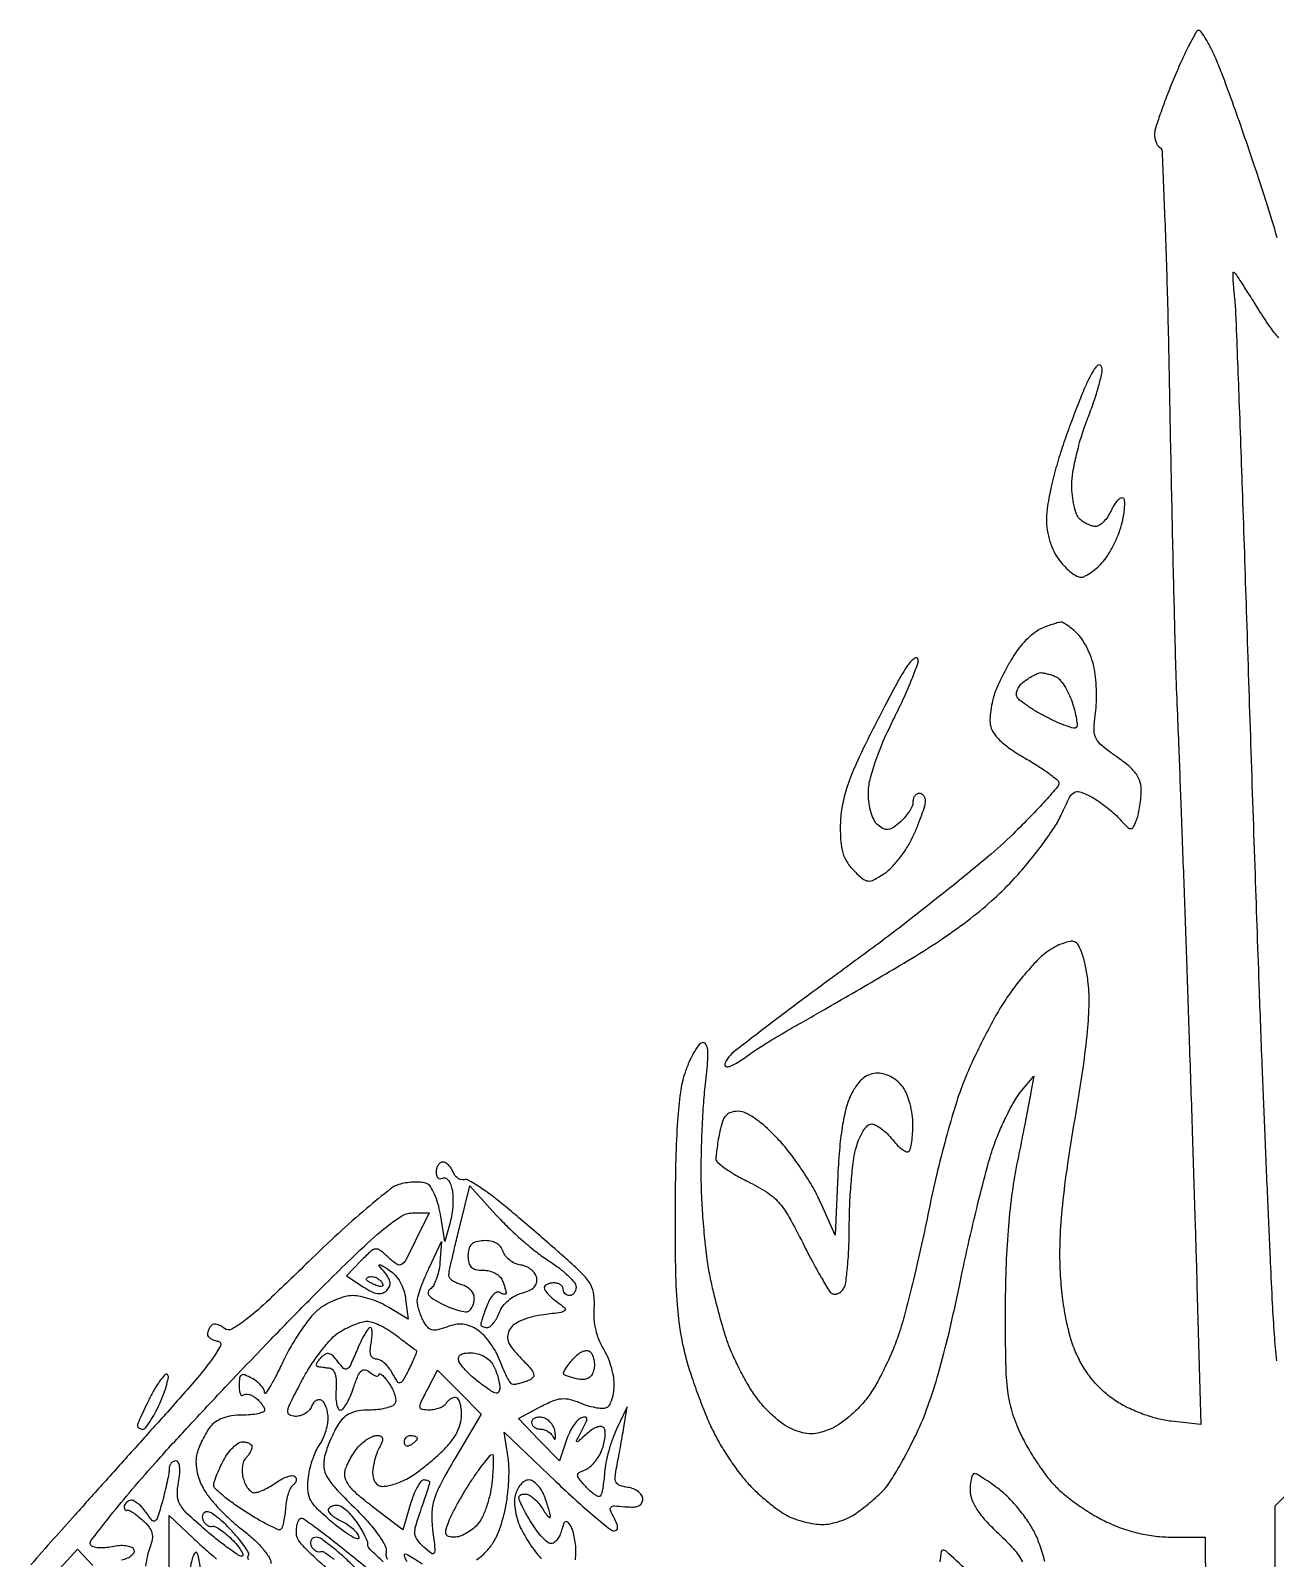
# Model space of a CAD drawing. Extents: x 3.4 to 43.8, y 4.7 to 62.8.
# Drawn here: x 6.95 to 23.52, y 42.44 to 62.77 of the extents above; entities that cross this region are included whole.
import ezdxf

# ---------------------------------------------------------------- set-up
doc = ezdxf.new("R2010")
doc.units = 0
doc.header["$MEASUREMENT"] = 0

msp = doc.modelspace()

# ---------------------------------------------------------------- linework, layer by layer
for points in [[(23.545843, 60.016033, 0.003338), (23.40591, 60.469901, 0.003564), (23.262893, 60.912, 0.002994), (23.116068, 61.346335, 0.003035), (22.964709, 61.776903, 0.002953), (22.828533, 62.14994, 0.012413), (22.739908, 62.37135, 0.013024), (22.668985, 62.525337, 0.019646), (22.598577, 62.655157, 0.015052), (22.534924, 62.755269, 0.248524), (22.501077, 62.7732, 0.271647), (22.466057, 62.752658, 0.007229), (22.377388, 62.588543, 0.013195), (22.27819, 62.385528, 0.00841), (22.173095, 62.144581, 0.006656), (22.07287, 61.894501, 0.008694), (21.988273, 61.663081, 0.006727), (21.923726, 61.468063, 0.076693), (21.9114, 61.388174, 0.050216), (21.916648, 61.336047, 0.047719), (21.932198, 61.28507, 0.051364), (21.955061, 61.242622, 0.105519), (21.982201, 61.216628, -0.248839), (22.011699, 61.166219, -0.000536), (22.049064, 60.246551, -0.003346), (22.083295, 59.20463, -0.00205), (22.110397, 57.975685, 0.000709), (22.13549, 56.680292, 0.000792), (22.163425, 55.431884, 0.000729), (22.190465, 54.368158, 0.004203), (22.210319, 53.8056, -0.001284), (22.232111, 53.275901, -0.000309), (22.265435, 52.397803, -0.000317), (22.30242, 51.38994, -0.000315), (22.338229, 50.3793, -0.000378), (22.374815, 49.304649, -0.00027), (22.414184, 48.102399, -0.000273), (22.450452, 46.956806, -0.000586), (22.476901, 46.073349), (22.530192, 44.220798), (22.134647, 44.265381, -0.03642), (21.955029, 44.299004, -0.023748), (21.753767, 44.362442, -0.023654), (21.55797, 44.445253, -0.034308), (21.394775, 44.537831, -0.03632), (21.233977, 44.66191, -0.036259), (21.092729, 44.808018, -0.035759), (20.972359, 44.975025, -0.033301), (20.873798, 45.161398, -0.034337), (20.795763, 45.374367, -0.021743), (20.733112, 45.631383, -0.019702), (20.687197, 45.922901, -0.015605), (20.659915, 46.240771, -0.021714), (20.655563, 46.636833, -0.015475), (20.683666, 47.079634, -0.01235), (20.747389, 47.61247, -0.005965), (20.853915, 48.291305, 0.005231), (20.960724, 48.965482, 0.013301), (21.02006, 49.457322, 0.018126), (21.041576, 49.833014, 0.036331), (21.026232, 50.129726, 0.019373), (20.994498, 50.322645, 0.031699), (20.951096, 50.482476, 0.035535), (20.901452, 50.600034, 0.18553), (20.85016, 50.646241, 0.139557), (20.788404, 50.651758, 0.039555), (20.694436, 50.626023, 0.036553), (20.58827, 50.578682, 0.031574), (20.484551, 50.514283, 0.043561), (20.368323, 50.415218, 0.015458), (20.219773, 50.25479, 0.015206), (20.0667, 50.067669, 0.017314), (19.932073, 49.879337, 0.018804), (19.797658, 49.659303, 0.009441), (19.643818, 49.372198, 0.00936), (19.495697, 49.068902, 0.013679), (19.377705, 48.796101, 0.020783), (19.266438, 48.48086, 0.007895), (19.136639, 48.032776, 0.007803), (19.010697, 47.540706, 0.009461), (18.908602, 47.075498, -0.005104), (18.812321, 46.61777, -0.00467), (18.703941, 46.148276, -0.004672), (18.599337, 45.730879, -0.015193), (18.519076, 45.457217, -0.019036), (18.436237, 45.23288, -0.014029), (18.328269, 44.991017, -0.014221), (18.213102, 44.76782, -0.030539), (18.109319, 44.604416, -0.031504), (17.998483, 44.470097, -0.024971), (17.86308, 44.339331, -0.025599), (17.724737, 44.230432, -0.055801), (17.606664, 44.165286, -0.030073), (17.46044, 44.11478, -0.067086), (17.344116, 44.098568, -0.067925), (17.228553, 44.11381, -0.03149), (17.085008, 44.162936, -0.060584), (16.969158, 44.228305, -0.026467), (16.832567, 44.340502, -0.025719), (16.698398, 44.476456, -0.031204), (16.587923, 44.61735, -0.02096), (16.48703, 44.778037, -0.01294), (16.381436, 44.974638, -0.012972), (16.286999, 45.174684, -0.022643), (16.220738, 45.3456, -0.010938), (16.16481, 45.524693, -0.00563), (16.102244, 45.751151, -0.005593), (16.043072, 45.985712, -0.008415), (15.997226, 46.1916, -0.018634), (15.95917, 46.420142, -0.007722), (15.924063, 46.731454, -0.007628), (15.896653, 47.06661, -0.009756), (15.882153, 47.376, -0.009753), (15.879646, 47.696626, -0.006357), (15.888678, 48.066696, -0.006393), (15.906701, 48.427563, -0.012116), (15.931965, 48.717505, 0.00627), (15.963931, 49.040626, 0.038769), (15.965359, 49.207381, 0.119351), (15.94074, 49.285171, 0.350494), (15.891523, 49.303274, 0.157012), (15.841495, 49.26655, 0.02786), (15.777928, 49.167459, 0.027753), (15.714094, 49.038354, 0.021869), (15.659152, 48.892369, 0.046237), (15.602274, 48.642509, 0.015226), (15.564254, 48.267224, 0.011749), (15.540468, 47.761724, 0.004915), (15.531131, 47.0799, 0.004634), (15.535226, 46.3224, 0.01501), (15.55769, 45.820087, 0.021924), (15.603158, 45.438352, 0.027825), (15.679937, 45.0918, 0.012664), (15.754342, 44.850406, 0.008578), (15.850734, 44.579177, 0.008646), (15.952954, 44.320189, 0.017051), (16.044614, 44.1189, 0.020128), (16.144742, 43.936336, 0.013791), (16.272194, 43.737269, 0.013921), (16.405822, 43.552021, 0.027237), (16.524015, 43.413732, 0.018101), (16.64377, 43.296927, 0.014331), (16.781163, 43.179294, 0.014568), (16.915083, 43.077429, 0.034656), (17.021549, 43.011882, 0.035212), (17.126435, 42.966023, 0.022811), (17.253149, 42.927357, 0.022934), (17.38104, 42.900806, 0.03973), (17.489175, 42.8922, 0.048493), (17.595607, 42.902547, 0.029534), (17.71803, 42.934181, 0.029424), (17.836831, 42.980362, 0.045388), (17.932389, 43.035113, 0.012774), (18.022231, 43.101525, 0.008052), (18.123822, 43.183377, 0.008084), (18.221181, 43.267141, 0.014689), (18.297555, 43.339155, 0.053416), (18.377457, 43.438233, 0.010702), (18.496322, 43.631875, 0.011199), (18.625379, 43.864378, 0.010243), (18.747943, 44.109384, 0.02561), (18.895716, 44.466687, 0.015214), (19.03653, 44.905488, 0.012484), (19.176954, 45.443897, 0.006813), (19.323639, 46.110693, -0.005143), (19.446695, 46.679116, -0.005397), (19.579556, 47.235815, -0.005187), (19.704366, 47.71374, -0.023889), (19.792618, 47.985882, -0.014754), (19.87467, 48.185007, -0.013716), (19.970217, 48.383922, -0.013846), (20.064889, 48.556022, -0.044221), (20.140873, 48.662682), (20.306584, 48.8565), (20.267807, 48.645, -0.002641), (20.244245, 48.520207, -0.000404), (20.195808, 48.271967, -0.000452), (20.138146, 47.979117, -0.000392), (20.077156, 47.6721, 0.017143), (20.010158, 47.263701, 0.01248), (19.96267, 46.805882, 0.011223), (19.934061, 46.295135, 0.008169), (19.924291, 45.7263, 0.004624), (19.930087, 45.037278, 0.025571), (19.955567, 44.667458, 0.043522), (20.012177, 44.397778, 0.034373), (20.117984, 44.1189, 0.022352), (20.212226, 43.936112, 0.015123), (20.334972, 43.736346, 0.015257), (20.465594, 43.550144, 0.029191), (20.583284, 43.41059, 0.033001), (20.717213, 43.286857, 0.017265), (20.898663, 43.150248, 0.017098), (21.095172, 43.022447, 0.025046), (21.2769, 42.924966, 0.026586), (21.48766, 42.838552, 0.027013), (21.705292, 42.775514, 0.027377), (21.925523, 42.736987, 0.029154), (22.14405, 42.723826), (22.5882, 42.723), (22.588638, 42.02505, 0.005901)], [(23.54072, 45.070253, -0.009326), (23.508681, 45.418467, -0.005631), (23.483074, 45.83205, -0.001354), (23.456681, 46.383021, -0.00045), (23.42093, 47.190277, -0.000448), (23.382932, 48.084651, -0.000511), (23.348191, 48.9411, -0.000945), (23.308817, 49.986908, -0.000301), (23.254111, 51.543079, -0.000301), (23.195265, 53.276485, -0.000336), (23.14066, 54.9477, 0.00059), (23.089338, 56.494358, 0.000876), (23.040407, 57.849083, 0.000378), (22.995662, 59.007424, 0.017909), (22.978058, 59.24115, -0.00649), (22.966096, 59.362803, -0.010916), (22.959615, 59.465208, -0.004741), (22.956904, 59.550197, -0.420792), (22.964926, 59.5584, -0.250574), (22.978418, 59.551185, -0.001103), (23.071975, 59.410396, -0.004838), (23.177314, 59.247717, -0.00299), (23.298141, 59.054555, 0.01361), (23.445241, 58.830137, 0.038559), (23.563538, 58.685192, 0.059564)], [(12.887846, 42.422869, 0.05074), (13.013696, 42.527822, 0.056321), (13.11092, 42.652636, 0.048692), (13.187844, 42.811091, 0.026017), (13.252787, 43.0191, 0.025795), (13.290441, 43.205794, 0.01854), (13.313873, 43.417249, 0.018798), (13.321138, 43.620666, 0.037934), (13.308689, 43.7805), (13.256312, 44.1189), (13.945129, 43.46325, 0.005988), (14.215507, 43.211993, 0.009023), (14.457604, 43.000197, 0.004533), (14.665956, 42.827665, 0.172316), (14.722449, 42.8076, 0.190177), (14.754041, 42.820067, 0.213996), (14.766603, 42.849993, 0.092952), (14.755443, 42.902461, 0.024118), (14.718257, 42.980805, -0.025031), (14.67045, 43.082, -0.300194), (14.678294, 43.122357, -0.214358), (14.722689, 43.139741, -0.014077), (14.86333, 43.128855, 0.031708), (14.972283, 43.124275, 0.096031), (15.044514, 43.139887, 0.156334), (15.085699, 43.17561, 0.13739), (15.1011, 43.2306, 0.145576), (15.086047, 43.281206, 0.083099), (15.042494, 43.328517, 0.070755), (14.97788, 43.365483, 0.059516), (14.901592, 43.385734, -0.046231), (14.795787, 43.410841, -0.190111), (14.746391, 43.45254, -0.150086), (14.732288, 43.523573, -0.025924), (14.753542, 43.660684, 0.004268), (14.776355, 43.774931, 0.002318), (14.802539, 43.915694, 0.002309), (14.827853, 44.05915, 0.003655), (14.84808, 44.18235), (14.89116, 44.4573), (14.75168, 44.1612, 0.025387), (14.696832, 44.027563, 0.017176), (14.647476, 43.870434, 0.017333), (14.61018, 43.71489, 0.032766), (14.592808, 43.587158, -0.012282), (14.582474, 43.477801, -0.016367), (14.567413, 43.379162, -0.013627), (14.550182, 43.298909, -0.137519), (14.533589, 43.269389, -0.307536), (14.50856, 43.264609, -0.045247), (14.460813, 43.290598, -0.038148), (14.402902, 43.336023, -0.02346), (14.341766, 43.397517, -0.012056), (14.25138, 43.502366, -0.165381), (14.233943, 43.548755, -0.280956), (14.253471, 43.583178, -0.035155), (14.334665, 43.621074, 0.083727), (14.395877, 43.657226, 0.041268), (14.460123, 43.721167, 0.039431), (14.517464, 43.8004, 0.046112), (14.558286, 43.883737, 0.031987), (14.584632, 43.969099, 0.035306), (14.598815, 44.054359, 0.037867), (14.600179, 44.127898, 0.124748), (14.585706, 44.17381, 0.227142), (14.552358, 44.19521, 0.107512), (14.500248, 44.190487, 0.069521), (14.434126, 44.159083, 0.035865), (14.361291, 44.103261, -0.001916), (14.240518, 43.996951, -0.342138), (14.224615, 43.996018, -0.377992), (14.220921, 44.010646, -0.002057), (14.293305, 44.149838, 0.010725), (14.347279, 44.258177, 0.124382), (14.356312, 44.304332, 0.406717), (14.337252, 44.321876, 0.072044), (14.284465, 44.312684, 0.130228), (14.23459, 44.280345, 0.037814), (14.17785, 44.207382, 0.03523), (14.123993, 44.112205, 0.031253), (14.081557, 44.006578), (13.992614, 43.737764), (13.719587, 44.019457), (13.44656, 44.301149), (13.73566, 44.45684, -0.023338), (13.902147, 44.536715, -0.078099), (14.019266, 44.565971, -0.087076), (14.132673, 44.556329, -0.033555), (14.282874, 44.505617, 0.0282), (14.388269, 44.468771, 0.033264), (14.491518, 44.446395, 0.035333), (14.579256, 44.439689, 0.140723), (14.630694, 44.454144, 0.14257), (14.665256, 44.492456, 0.041691), (14.694049, 44.567261, 0.038192), (14.713791, 44.660923, 0.032861), (14.7204, 44.761369, 0.046233), (14.709985, 44.873766, 0.027914), (14.678086, 45.00377, 0.027811), (14.631543, 45.130477, 0.043126), (14.576353, 45.232996, -0.052907), (14.519765, 45.343215, -0.035927), (14.478478, 45.47822, -0.034826), (14.45575, 45.623357, -0.039468), (14.454789, 45.764226, 0.045027), (14.451526, 45.946387, 0.097956), (14.40995, 46.079281, 0.070691), (14.311283, 46.211904, 0.015399), (14.104056, 46.408557, 0.002836), (13.928594, 46.563306, 0.001453), (13.706866, 46.755504, 0.001444), (13.477341, 46.952143, 0.002173), (13.276011, 47.122118, 0.012619), (13.094621, 47.266287, 0.017955), (12.925923, 47.3843, 0.014096), (12.78275, 47.471359, 0.188141), (12.722917, 47.480169, -0.127193), (12.681658, 47.481296, -0.085692), (12.639044, 47.501949, -0.076352), (12.601578, 47.53862, -0.069439), (12.575381, 47.586002, 0.054983), (12.55005, 47.635106, 0.057551), (12.514952, 47.676683, 0.064123), (12.475875, 47.704975, 0.125296), (12.438855, 47.7144, 0.149269), (12.40558, 47.70424, 0.098728), (12.377231, 47.675656, 0.082055), (12.358115, 47.632932, 0.064332), (12.3516, 47.582507, 0.063786), (12.357596, 47.5357, 0.134961), (12.375723, 47.504266, 0.191537), (12.402559, 47.492891, 0.145002), (12.43372, 47.501367, -0.229062), (12.46862, 47.504982, -0.124057), (12.505198, 47.48028, -0.079798), (12.538189, 47.428888, -0.044762), (12.561732, 47.35831, -0.048559), (12.574321, 47.265951, -0.023671), (12.57326, 47.146878, -0.023226), (12.560399, 47.022064, -0.031007), (12.536532, 46.9107), (12.465439, 46.6569), (12.407002, 47.019687, 0.029324), (12.375404, 47.1621, 0.036016), (12.328844, 47.290061, 0.038968), (12.275293, 47.38835, 0.158206), (12.222993, 47.430661, 0.070061), (12.159318, 47.445336, 0.027257), (12.068777, 47.448246, 0.026335), (11.968963, 47.440742, 0.029561), (11.874337, 47.422857, 0.10692), (11.742132, 47.357531, 0.007594), (11.422607, 47.095341, 0.01043), (11.049653, 46.766116, 0.007671), (10.649803, 46.386534, -0.004177), (10.127757, 45.883967, -0.022074), (9.82758, 45.623917, -0.038232), (9.633712, 45.493176, -0.311974), (9.532843, 45.502067, 0.049877), (9.484531, 45.534628, 0.065775), (9.434911, 45.55342, 0.081592), (9.391594, 45.556363, 0.174338), (9.361666, 45.542266, 0.049823), (9.340359, 45.51623, 0.037971), (9.322352, 45.484065, 0.038935), (9.310022, 45.45097, 0.069812), (9.306, 45.422303, 0.187751), (9.316375, 45.395647, 0.065408), (9.3485, 45.368709, 0.053815), (9.395304, 45.34554, 0.04049), (9.45068, 45.330144, -0.501439), (9.479502, 45.270622, -0.037928), (9.369439, 45.092891, -0.020942), (9.14015, 44.804763, -0.004589), (8.720939, 44.32989, 0.000111), (8.343237, 43.909684, 0.000085), (7.931138, 43.45085, 0.000086), (7.546017, 43.021757, 0.000205), (7.260168, 42.702898, 0.006911), (6.957714, 42.355698, 0.035162)], [(8.165086, 42.419638, 0.042211), (8.244432, 42.446841, 0.074969), (8.3027, 42.483722, 0.116816), (8.331546, 42.523767, 0.240811), (8.328506, 42.561233, 0.172178), (8.2913, 42.591088, 0.054091), (8.220694, 42.607405, 0.046754), (8.13196, 42.609678, 0.037109), (8.037, 42.5961, -0.032082), (7.942593, 42.581632, -0.042192), (7.855477, 42.58132, -0.048108), (7.786688, 42.593616, -0.188225), (7.752831, 42.619095, -0.310778), (7.755497, 42.673388, -0.003717), (7.984059, 42.968424, -0.009501), (8.263993, 43.310688, -0.005874), (8.605257, 43.702698, -0.004909), (9.031963, 44.172024, -0.002468), (9.579411, 44.756587, -0.00245), (10.151449, 45.355492, -0.003629), (10.659237, 45.87435, -0.004155), (11.250806, 46.460283, -0.017659), (11.619482, 46.794886, -0.026538), (11.874413, 46.988127, -0.149996), (12.035618, 47.0376), (12.25692, 47.0376), (12.072777, 46.660926, -0.007061), (11.948342, 46.415241, -0.135915), (11.890368, 46.353398, -0.296953), (11.828294, 46.355249, -0.03678), (11.717953, 46.444599, 0.02323), (11.606495, 46.539962, 0.196123), (11.544173, 46.557476, 0.159899), (11.480502, 46.528237, 0.01423), (11.352942, 46.403037), (11.158611, 46.201128), (11.37875, 46.056888, 0.026662), (11.487957, 45.993381, 0.078499), (11.57029, 45.966394, 0.119687), (11.636002, 45.971542, 0.117785), (11.692478, 46.006238, 0.086142), (11.729037, 46.058154, 0.138), (11.738008, 46.111238, 0.107019), (11.718233, 46.170894, 0.039371), (11.666985, 46.243906, -0.003487), (11.592075, 46.335835, -0.484941), (11.594848, 46.347879, -0.252513), (11.612644, 46.346931, -0.002252), (11.730829, 46.274076, -0.074148), (11.806742, 46.209489, -0.051687), (11.871694, 46.117448, -0.049005), (11.919626, 46.008158, -0.049833), (11.945037, 45.892243), (11.976316, 45.624318), (11.719808, 45.780743, 0.032624), (11.605387, 45.840659, 0.025041), (11.47366, 45.891311, 0.025601), (11.345131, 45.926305, 0.053352), (11.242059, 45.937484, 0.064229), (11.140555, 45.924538, 0.031999), (11.017289, 45.883811, 0.03113), (10.893105, 45.824537, 0.039758), (10.787565, 45.754323, 0.05712), (10.681351, 45.649117, 0.019222), (10.551334, 45.473616, 0.018838), (10.421234, 45.266792, 0.020489), (10.310922, 45.056373, -0.007247), (10.217396, 44.86587, -0.015791), (10.139009, 44.723216, -0.024434), (10.083726, 44.639365, -0.724987), (10.067467, 44.644673, 0.128627), (10.055436, 44.690545, 0.051745), (10.017717, 44.743857, 0.046687), (9.962938, 44.79575, 0.043439), (9.8982, 44.838, 0.026301), (9.803958, 44.88223, 0.229156), (9.75908, 44.87934, 0.239809), (9.734751, 44.842625, 0.02863), (9.729, 44.742277, 0.028303), (9.732841, 44.674475, 0.072552), (9.745352, 44.627071, 0.184713), (9.763783, 44.607994, 0.315564), (9.784666, 44.611666, -0.171918), (9.814458, 44.62587, -0.082297), (9.857331, 44.623302, -0.066538), (9.90631, 44.605036, -0.050768), (9.953866, 44.573107, -0.031291), (9.997316, 44.532198, -0.033972), (10.034049, 44.487238, -0.036199), (10.059776, 44.444778, -0.118647), (10.0674, 44.413101, -0.31277), (10.049669, 44.387529, -0.035921), (9.978765, 44.366643, -0.033134), (9.881314, 44.352074, -0.020544), (9.765663, 44.34732, 0.037105), (9.629316, 44.337188, 0.051669), (9.510874, 44.306742, 0.059079), (9.414365, 44.25737, 0.080965), (9.343269, 44.19081, 0.032044), (9.293032, 44.116213, 0.018407), (9.241818, 44.020614, 0.018337), (9.197249, 43.92036, 0.028989), (9.167335, 43.831199, 0.068008), (9.15403, 43.729369, 0.045514), (9.165407, 43.612253, 0.041821), (9.199901, 43.488293, 0.036611), (9.255764, 43.365899, 0.04595), (9.337009, 43.245396, 0.018753), (9.467785, 43.097052, 0.018367), (9.621143, 42.947145, 0.022335), (9.775736, 42.818869, -0.024104), (9.92182, 42.696779, -0.030908), (10.043088, 42.570369, -0.032848), (10.128372, 42.455143, -0.143854), (10.152, 42.374719, -0.044644)], [(11.646576, 42.396186, -0.017682), (11.534792, 42.499616, -0.012384), (11.449639, 42.588481, -0.261814), (11.441688, 42.622874, 0.165721), (11.440173, 42.657692, 0.018246), (11.40799, 42.732055, 0.020699), (11.361482, 42.820026, 0.015328), (11.303184, 42.91335, 0.032042), (11.235061, 43.00239, 0.036812), (11.158983, 43.077659, 0.039866), (11.086147, 43.130406, 0.137631), (11.03057, 43.146, 0.053118), (10.985743, 43.141224, 0.072927), (10.947819, 43.127042, 0.092761), (10.922353, 43.10609, 0.176123), (10.9134, 43.081461, 0.1874), (10.92516, 43.051186, 0.038659), (10.967708, 43.011349, 0.035723), (11.02749, 42.970114, 0.027037), (11.098277, 42.933411, -0.043385), (11.171987, 42.892085, -0.038537), (11.240649, 42.837155, -0.040568), (11.294768, 42.777637, -0.087774), (11.323333, 42.723, -0.555973), (11.305571, 42.702259, -0.08617), (11.24211, 42.723582, -0.034136), (11.13114, 42.793824, -0.014019), (10.990406, 42.903183, -0.015485), (10.784376, 43.08374, -0.07331), (10.686688, 43.206068, -0.106335), (10.646779, 43.328281, -0.051973), (10.646794, 43.492994, -0.03007), (10.666768, 43.613645, -0.023092), (10.70245, 43.742392, -0.023582), (10.747239, 43.860064, -0.050083), (10.794844, 43.944986, 0.043346), (10.840255, 44.023499, 0.029274), (10.878574, 44.119659, 0.029531), (10.904846, 44.217774, 0.05069), (10.9134, 44.301931, 0.041545), (10.907099, 44.377633, 0.043674), (10.888373, 44.44995, 0.047832), (10.860921, 44.508832, 0.121942), (10.828202, 44.542269, 0.148943), (10.791772, 44.551877, 0.123594), (10.753123, 44.540605, 0.099723), (10.718023, 44.509287, 0.069381), (10.692251, 44.462662, -0.097207), (10.660531, 44.412092, -0.066866), (10.607905, 44.369252, -0.064189), (10.5433, 44.340284, -0.073459), (10.476388, 44.3304, -0.139798), (10.399605, 44.352296, -0.3116), (10.376493, 44.405317, -0.069381), (10.41579, 44.51945, -0.004889), (10.572024, 44.81961, -0.021834), (10.688796, 45.017383, -0.020926), (10.823934, 45.207132, -0.021396), (10.957149, 45.364173, -0.067461), (11.063435, 45.451858, -0.022904), (11.161777, 45.506774, -0.021706), (11.26648, 45.553541, -0.022253), (11.362641, 45.586712, -0.067904), (11.430741, 45.597149, -0.089948), (11.49954, 45.585838, -0.026273), (11.598936, 45.544412, -0.025478), (11.707971, 45.485077, -0.024791), (11.811441, 45.414458, 0.000475), (11.906963, 45.342217, 0.000677), (11.991965, 45.278238, 0.000371), (12.063964, 45.224284, 0.010103), (12.083271, 45.210437, -0.329235), (12.089212, 45.193245, -0.013773), (12.066883, 45.128253, -0.019157), (12.033463, 45.048495, -0.011883), (11.988486, 44.957453, -0.00732), (11.904333, 44.802406, -0.212473), (11.868946, 44.77605, -0.320942), (11.834541, 44.790582, -0.014657), (11.767388, 44.907673, 0.043589), (11.721385, 44.978117, 0.046793), (11.664837, 45.037713, 0.051859), (11.60671, 45.078729, 0.128415), (11.556655, 45.0918, -0.158745), (11.511436, 45.106528, -0.154708), (11.482997, 45.145199, -0.094251), (11.473831, 45.210642, -0.035039), (11.484894, 45.3033, 0.022011), (11.496725, 45.384392, 0.037746), (11.498459, 45.452672, 0.046624), (11.491447, 45.501292, 0.346545), (11.474298, 45.5148, 0.250716), (11.448376, 45.50093, 0.015213), (11.400194, 45.423694, 0.019794), (11.347039, 45.323501, 0.0131), (11.293683, 45.204653, -0.008134), (11.209261, 45.011497, -0.152793), (11.165532, 44.962786, -0.344461), (11.119709, 44.968659, -0.036014), (11.044443, 45.056603, 0.030884), (10.978227, 45.135598, 0.142957), (10.927271, 45.165278, 0.193236), (10.877355, 45.158329, 0.064697), (10.817575, 45.11295, 0.031192), (10.780571, 45.071594, 0.069168), (10.75925, 45.035158, 0.142351), (10.756483, 45.009754, 0.314769), (10.76958, 44.996625, 0.006809), (10.799508, 44.9917, 0.002412), (10.842468, 44.985442, 0.002393), (10.889721, 44.979022, 0.002814), (10.93455, 44.973406, -0.203733), (10.976694, 44.949222, -0.090458), (11.00614, 44.890886, -0.061201), (11.020886, 44.802198, -0.03027), (11.018828, 44.687881, 0.027043), (11.01627, 44.583302, 0.044006), (11.026682, 44.495159, 0.056172), (11.046984, 44.433434, 0.293196), (11.075717, 44.415, 0.23045), (11.112005, 44.432663, 0.032721), (11.160139, 44.503112, 0.031752), (11.209445, 44.600058, 0.022063), (11.253073, 44.714957, -0.016036), (11.310089, 44.870746, -0.111161), (11.355979, 44.937204, -0.257989), (11.4066, 44.949597, -0.107372), (11.471134, 44.916098, 0.03407), (11.516889, 44.883114, 0.0829), (11.555224, 44.867308, 0.18445), (11.57954, 44.870713, 0.273222), (11.5902, 44.888765, -0.491934), (11.602398, 44.898163, -0.117223), (11.628917, 44.883974, -0.04212), (11.671293, 44.839563, -0.016688), (11.722001, 44.772076, -0.036957), (11.768595, 44.693837, -0.044816), (11.799754, 44.614371, -0.050863), (11.812565, 44.544939, -0.159944), (11.801608, 44.499452, -0.159304), (11.76294, 44.466798, -0.035711), (11.679806, 44.439808, -0.033603), (11.574784, 44.4212, -0.02705), (11.460257, 44.415, 0.038462), (11.319701, 44.404172, 0.069806), (11.209549, 44.370922, 0.07854), (11.121539, 44.312083, 0.062733), (11.04798, 44.22465, 0.027407), (10.996618, 44.134806, 0.015597), (10.944051, 44.02119, 0.015541), (10.898118, 43.903139, 0.02472), (10.867073, 43.79932, 0.083777), (10.856377, 43.65498, 0.108116), (10.896638, 43.528681, 0.057565), (11.00849, 43.378135, 0.009835), (11.258174, 43.12252, -0.016291), (11.436416, 42.935269, -0.025748), (11.575202, 42.762476, -0.026723), (11.669037, 42.61665, -0.167157), (11.685294, 42.530771, 0.061508), (11.684107, 42.475083, 0.108885), (11.698427, 42.431649, 0.152798)], [(9.85429, 42.420661, -0.064521), (9.845949, 42.458642, -0.221704), (9.854365, 42.481765, 0.336475), (9.858226, 42.50993, 0.019422), (9.809632, 42.58888, 0.023146), (9.738661, 42.684828, 0.014251), (9.6469, 42.791231, 0.01798), (9.545355, 42.894681, 0.022959), (9.444301, 42.982038, 0.021788), (9.355333, 43.046004, 0.145968), (9.303719, 43.0614, 0.12189), (9.270069, 43.053073, 0.1477), (9.247013, 43.030336, 0.129531), (9.238567, 42.996035, 0.084012), (9.246075, 42.95565, 0.071982), (9.267194, 42.916543, 0.077146), (9.298119, 42.886077, 0.085402), (9.3338, 42.868684, 0.122513), (9.368795, 42.867307, -0.170689), (9.413305, 42.861322, -0.031694), (9.485414, 42.818572, -0.030734), (9.567037, 42.755228, -0.023803), (9.647917, 42.676957, -0.01873), (9.717432, 42.597173, -0.041357), (9.76279, 42.530389, -0.082802), (9.778802, 42.48635, -0.471168), (9.764897, 42.469746, -0.146909), (9.716993, 42.484497, -0.008495), (9.589556, 42.57308, -0.012329), (9.440136, 42.686454, -0.008713), (9.2778, 42.820755, -0.011518), (9.039139, 43.035038, -0.076348), (8.940781, 43.160799, -0.123863), (8.907691, 43.282798, -0.051003), (8.922084, 43.454708, 0.023275), (8.938585, 43.572738, 0.05407), (8.937186, 43.661969, 0.089846), (8.919551, 43.718395, 0.279092), (8.886833, 43.7382, 0.118659), (8.853066, 43.730072, 0.100156), (8.824239, 43.707136, 0.091931), (8.804796, 43.672839, 0.082165), (8.797928, 43.63245, -0.043105), (8.792462, 43.572292, -0.007759), (8.770949, 43.461802, -0.008319), (8.741509, 43.332845, -0.00744), (8.706748, 43.20002, -0.005758), (8.644193, 42.984398, -0.175849), (8.611123, 42.940167, -0.38234), (8.571819, 42.946097, -0.019919), (8.487827, 43.05639, 0.035232), (8.432646, 43.124426, 0.046238), (8.372881, 43.177536, 0.054037), (8.317344, 43.209787, 0.187115), (8.276563, 43.211754, 0.064999), (8.245287, 43.196586, 0.069655), (8.219771, 43.174185, 0.077981), (8.203671, 43.148253, 0.126426), (8.199855, 43.122735, 0.05761), (8.204722, 43.100784, 0.112181), (8.214153, 43.08563, 0.16836), (8.226425, 43.079594, 0.173652), (8.239618, 43.08255, -0.272636), (8.261165, 43.083238, -0.020008), (8.313984, 43.051546, -0.02347), (8.377205, 43.005705, -0.015318), (8.445851, 42.947305, -0.040468), (8.529384, 42.858415, -0.106086), (8.568212, 42.780451, -0.109367), (8.571021, 42.694908, -0.044598), (8.539333, 42.582247, 0.037624), (8.50884, 42.479353, 0.016405), (8.483304, 42.339096, 0.016126)], [(20.452551, 42.400243, 0.017768), (20.385506, 42.619794, 0.034972), (20.314166, 42.787673, 0.032284), (20.225456, 42.936917, 0.021043), (20.10525, 43.097387, 0.021172), (19.974206, 43.244606, 0.037397), (19.852645, 43.352599, 0.008752), (19.739925, 43.435495, 0.012174), (19.635978, 43.505432, 0.0087), (19.547597, 43.55968, 0.134071), (19.513465, 43.569, 0.296208), (19.491991, 43.555055, 0.043661), (19.474293, 43.503659, 0.037578), (19.462015, 43.431809, 0.023536), (19.458, 43.346562, 0.091742), (19.480366, 43.225694, 0.053202), (19.547759, 43.093758, 0.040561), (19.662421, 42.945905, 0.019606), (19.830955, 42.775512, -0.022459), (20.03483, 42.567024, -0.057926), (20.155884, 42.395136, -0.056163)], [(23.5188, 42.093324), (23.5188, 43.141547), (23.891311, 43.514059, 0.032317)], [(14.203895, 42.42047, 0.036663), (14.211505, 42.53265, 0.026766), (14.205745, 42.630005, 0.023807), (14.189567, 42.730124, 0.024533), (14.16627, 42.818816, 0.064851), (14.138642, 42.878202, 0.055202), (14.101385, 42.924723, 0.331312), (14.072543, 42.928946, 0.185328), (14.047069, 42.899297, 0.021889), (14.020957, 42.814752, -0.046843), (13.996375, 42.747282, -0.056952), (13.960844, 42.690203, -0.067145), (13.920352, 42.651242, -0.159339), (13.881077, 42.6384, -0.173634), (13.834536, 42.655065, -0.030752), (13.765612, 42.719167, -0.030081), (13.690728, 42.808071, -0.023087), (13.619673, 42.91335, -0.009396), (13.555447, 43.023283, -0.012311), (13.501184, 43.126172, -0.009897), (13.460005, 43.213435, -0.10441), (13.451716, 43.25175, -0.180866), (13.459988, 43.274209, -0.120203), (13.482557, 43.290349, -0.088334), (13.516706, 43.297461, -0.05669), (13.55715, 43.29405, -0.09857), (13.60493, 43.274191, -0.037396), (13.662019, 43.22941, -0.035238), (13.718528, 43.170008, -0.036072), (13.765652, 43.1037, 0.015417), (13.805384, 43.042602, 0.038169), (13.839101, 43.001223, 0.101261), (13.86098, 42.985966, 0.522586), (13.871402, 42.992443, 0.07356), (13.868124, 43.026783, 0.009869), (13.849283, 43.09711, 0.011226), (13.823265, 43.180058, 0.009232), (13.791894, 43.267393, 0.047763), (13.750891, 43.350406, 0.053675), (13.696206, 43.420654, 0.061084), (13.636794, 43.468704, 0.140422), (13.582006, 43.4844, 0.14032), (13.529512, 43.469372, 0.072951), (13.477121, 43.424948, 0.063339), (13.432729, 43.359411, 0.055794), (13.403827, 43.282012, 0.068646), (13.39321, 43.184833, 0.036791), (13.405498, 43.064537, 0.03522), (13.437008, 42.938915, 0.040292), (13.484843, 42.824727, 0.017179), (13.545188, 42.71725, 0.01353), (13.617567, 42.605075, 0.013744), (13.69057, 42.504434, 0.032599), (13.751571, 42.434915, 0.051857)], [(8.7984, 42.232569), (8.7984, 43.011139), (9.11565, 42.710721, 0.008616), (9.259346, 42.57927, 0.005617), (9.429479, 42.432307, 0.005649)], [(11.023832, 42.207852, -0.021256), (10.716567, 42.468517, -0.032116), (10.537544, 42.656665, -0.17583), (10.490427, 42.78645, -0.031628), (10.495033, 42.859363, -0.048903), (10.509046, 42.920854, -0.062818), (10.529471, 42.963435, -0.255261), (10.55385, 42.976697, -0.157236), (10.596124, 42.962989, -0.002989), (10.785046, 42.824825, -0.006953), (11.00404, 42.657885, -0.004562), (11.2518, 42.459832, -0.000383), (11.497525, 42.259391, -0.000585)], [(11.291146, 42.29816, 0.012254), (11.122034, 42.459607, 0.016684), (10.961354, 42.596144, 0.013565), (10.823039, 42.699956, 0.15124), (10.7583, 42.72116, 0.100612), (10.71828, 42.713702, 0.14271), (10.690025, 42.691395, 0.142911), (10.678197, 42.65743, 0.101002), (10.684275, 42.61725, 0.077697), (10.705878, 42.578313, 0.080052), (10.738146, 42.548286, 0.086447), (10.775846, 42.531577, 0.114879), (10.813216, 42.53098, -0.206188), (10.866958, 42.520427, -0.014605), (10.993234, 42.428399, -0.018696)], [(7.207316, 42.158753), (7.577186, 42.561592), (7.77954, 42.346196, -0.018465)], [(11.965877, 42.397853, -0.037958), (11.937263, 42.447277, -0.112701), (11.9286, 42.485223, -0.550266), (11.950031, 42.4988, -0.026421), (12.040176, 42.450228, -0.023014), (12.162638, 42.367687, -0.011847)], [(19.415767, 42.279256, 0.001406), (19.140732, 42.534904, 0.181809), (19.09845, 42.552106, 0.37378), (19.073286, 42.531391, 0.012542), (19.053638, 42.39357, 0.018179)]]:
    msp.add_lwpolyline(points, format="xyb")
for points in [[(21.211264, 58.2894, 0.202965), (21.188931, 58.321103, 0.316307), (21.156878, 58.319302, 0.086779), (21.1109, 58.267809, 0.018192), (21.050692, 58.1625, 0.021482), (20.98514, 58.023271, 0.005508), (20.891422, 57.792695, 0.0056), (20.790232, 57.526962, 0.005661), (20.695398, 57.25999, 0.013909), (20.61034, 56.98713, 0.012996), (20.538471, 56.703746, 0.013094), (20.487817, 56.448889, 0.042528), (20.4732, 56.277349, 0.037615), (20.48486, 56.122573, 0.038686), (20.519574, 55.972781, 0.040273), (20.57504, 55.836121, 0.050155), (20.64854, 55.720509, 0.027004), (20.723452, 55.635186, 0.03158), (20.803516, 55.56308, 0.0332), (20.877609, 55.511993, 0.135129), (20.929893, 55.4976, 0.11724), (20.982334, 55.510068, 0.031803), (21.056417, 55.553515, 0.030354), (21.136639, 55.615096, 0.027415), (21.211744, 55.68795, 0.04479), (21.285315, 55.783479, 0.022613), (21.361106, 55.915382, 0.022261), (21.427626, 56.05974, 0.030735), (21.473288, 56.194885, 0.021), (21.501376, 56.319099, 0.030778), (21.514658, 56.430315, 0.031196), (21.514216, 56.51785, 0.242015), (21.493768, 56.551782, 0.27689), (21.461911, 56.552207, 0.070934), (21.41975, 56.518904, 0.051771), (21.374576, 56.460357, 0.031559), (21.333385, 56.383247, -0.041127), (21.288714, 56.303337, -0.04726), (21.23334, 56.235749, -0.053373), (21.176071, 56.189122, -0.145174), (21.126434, 56.1744, -0.072457), (21.076264, 56.181709, -0.038738), (21.017658, 56.204221, -0.037579), (20.960206, 56.237064, -0.047775), (20.91312, 56.27592, -0.111032), (20.873926, 56.33785, -0.03022), (20.841421, 56.449767, -0.029009), (20.819074, 56.584612, -0.026565), (20.8116, 56.725179, -0.042543), (20.826179, 56.896215, -0.016201), (20.874336, 57.130802, -0.015907), (20.943406, 57.383629, -0.018781), (21.025169, 57.617709, 0.011328), (21.104946, 57.835611, 0.014507), (21.167932, 58.039744, 0.012386), (21.210971, 58.211518, 0.108916)], [(20.66355, 54.900038, 0.047386), (20.62823, 54.893646, 0.009124), (20.565895, 54.874911, 0.009639), (20.493732, 54.850235, 0.008756), (20.420206, 54.822032, 0.061041), (20.339544, 54.777365, 0.026931), (20.244721, 54.700449, 0.026165), (20.151759, 54.607064, 0.031854), (20.075427, 54.510144, 0.017465), (20.004561, 54.39922, 0.01043), (19.927749, 54.262771, 0.010436), (19.856837, 54.123514, 0.017777), (19.804234, 54.003982, 0.029683), (19.765592, 53.887246, 0.023447), (19.737405, 53.757197, 0.024003), (19.722685, 53.633619, 0.05285), (19.726013, 53.538682, 0.10982), (19.765107, 53.434634, 0.05654), (19.854255, 53.326869, 0.041878), (19.99517, 53.212214, 0.01935), (20.195422, 53.0865, -0.011711), (20.364723, 52.983788, -0.017248), (20.507937, 52.885128, -0.012617), (20.619396, 52.798094, -0.21447), (20.639572, 52.757378, -0.190737), (20.622679, 52.709533, -0.004457), (20.461311, 52.527497, -0.009242), (20.263725, 52.31654, -0.006061), (20.028756, 52.080578, -0.019445), (19.692994, 51.776144, -0.00547), (19.14596, 51.327706, -0.005506), (18.515939, 50.833958, -0.00578), (17.885208, 50.362239, 0.00205), (17.291101, 49.924784, 0.003012), (16.77278, 49.534978, 0.001425), (16.334835, 49.199494, 0.05544), (16.246593, 49.114389, 0.036328), (16.21065, 49.064052, 0.089664), (16.194359, 49.021878, 0.195684), (16.199695, 48.9951, 0.252043), (16.221432, 48.9834, 0.10372), (16.266082, 48.992763, 0.020668), (16.339706, 49.028758, 0.021051), (16.423369, 49.0787, 0.018247), (16.506741, 49.137811, -0.02012), (16.617208, 49.215513, -0.005438), (16.798341, 49.329551, -0.005496), (17.006968, 49.454613, -0.005674), (17.2161, 49.57371, 0.003746), (17.471966, 49.718117, 0.001302), (17.838614, 49.929956, 0.001293), (18.241169, 50.165337, 0.001506), (18.622495, 50.391179, 0.012218), (19.050564, 50.660842, 0.016592), (19.422308, 50.926104, 0.01828), (19.743385, 51.190833, 0.023242), (20.018395, 51.458859, 0.015061), (20.22039, 51.688394, 0.013445), (20.416259, 51.938358, 0.013621), (20.580103, 52.17252, 0.04015), (20.674763, 52.344553, -0.010804), (20.780678, 52.566995, -0.136774), (20.842488, 52.634981, -0.227395), (20.916851, 52.643488, -0.036007), (21.055663, 52.583935, -0.027768), (21.15259, 52.526783, -0.016789), (21.260944, 52.449122, -0.016798), (21.363676, 52.3645, -0.028159), (21.443257, 52.285942, 0.010633), (21.54775, 52.1753, 0.166987), (21.593596, 52.152484, 0.30668), (21.628934, 52.170181, 0.033966), (21.669761, 52.256131, 0.035466), (21.693442, 52.331445, 0.015902), (21.714269, 52.433166, 0.01565), (21.729552, 52.542528, 0.020524), (21.736254, 52.643154, 0.073113), (21.721072, 52.768529, 0.086895), (21.670375, 52.876268, 0.064431), (21.572643, 52.982902, 0.023144), (21.408843, 53.108454, -0.017708), (21.214431, 53.254142, -0.102651), (21.133474, 53.352693, -0.12645), (21.106868, 53.46554, -0.032575), (21.122913, 53.653529, 0.025813), (21.136972, 53.795581, 0.01571), (21.139609, 53.964293, 0.015728), (21.13167, 54.132194, 0.026693), (21.113151, 54.271598, 0.036197), (21.079197, 54.400368, 0.027779), (21.024445, 54.535207, 0.028442), (20.958669, 54.656147, 0.057664), (20.891481, 54.740919, 0.01934), (20.823856, 54.803506, 0.024655), (20.756678, 54.855508, 0.023885), (20.697789, 54.892567, 0.150686)], [(18.761763, 54.413812, 0.430164), (18.735339, 54.426141, 0.097112), (18.688571, 54.396196, 0.047304), (18.625999, 54.323856, 0.021388), (18.557676, 54.218615, 0.009846), (18.47022, 54.063487, 0.002818), (18.340768, 53.819632, 0.002835), (18.197788, 53.54278, 0.003008), (18.06078, 53.269709, 0.013351), (17.907759, 52.938086, 0.026639), (17.808061, 52.666943, 0.032605), (17.751068, 52.427737, 0.038541), (17.729785, 52.196216, 0.021792), (17.735972, 51.982584, 0.054199), (17.764055, 51.82897, 0.068246), (17.819286, 51.707063, 0.055911), (17.90857, 51.595146, 0.02133), (18.02768, 51.485718, 0.153011), (18.098845, 51.455903, 0.149351), (18.175158, 51.471646, 0.020025), (18.317509, 51.556975, 0.057678), (18.414833, 51.638165, 0.026194), (18.522832, 51.764344, 0.025515), (18.624038, 51.910848, 0.031838), (18.701831, 52.056745, 0.009902), (18.763323, 52.199632, 0.011722), (18.815555, 52.337084, 0.010619), (18.85427, 52.454507, 0.070031), (18.863942, 52.51545, 0.078721), (18.858268, 52.555846, 0.092076), (18.840403, 52.590136, 0.102757), (18.813317, 52.613046, 0.124962), (18.7812, 52.6212, 0.133491), (18.748938, 52.61243, 0.100499), (18.721451, 52.587775, 0.087472), (18.702956, 52.550893, 0.072708), (18.6966, 52.507412, -0.104734), (18.685127, 52.45324, -0.036454), (18.647364, 52.382491, -0.034305), (18.593128, 52.308378, -0.033738), (18.528987, 52.241936, -0.029377), (18.436122, 52.167326, -0.117307), (18.36893, 52.140134, -0.15153), (18.306448, 52.149563, -0.060619), (18.232887, 52.196883, -0.1041), (18.182295, 52.260659, -0.042401), (18.141176, 52.364085, -0.038624), (18.113635, 52.489326, -0.034825), (18.1044, 52.621763, -0.058989), (18.1255, 52.799989, -0.023541), (18.194234, 53.036558, -0.020328), (18.30261, 53.315578, -0.013232), (18.449131, 53.62876, 0.008683), (18.578879, 53.899641, 0.012588), (18.683169, 54.143479, 0.00822), (18.760969, 54.348591, 0.168532)], [(20.39785, 54.2286, -0.049856), (20.429991, 54.225387, -0.01385), (20.4794, 54.213977, -0.013837), (20.53491, 54.197875, -0.014103), (20.589089, 54.178819, -0.11925), (20.645608, 54.139837, -0.036699), (20.709239, 54.057214, -0.034382), (20.769207, 53.951044, -0.031673), (20.81594, 53.834751, -0.016184), (20.850054, 53.718917, -0.023346), (20.872039, 53.614416, -0.020526), (20.882229, 53.529644, -0.219419), (20.87053, 53.49793, -0.267844), (20.838029, 53.489214, -0.017172), (20.740363, 53.518972, -0.021418), (20.620842, 53.565731, -0.014), (20.487138, 53.629289, -0.01435), (20.352171, 53.7031, -0.016711), (20.228499, 53.781078, -0.015847), (20.128967, 53.853293, -0.089705), (20.085315, 53.901825, -0.155168), (20.07364, 53.948384, -0.089732), (20.087556, 54.004961, -0.073548), (20.1247, 54.063298, -0.056462), (20.180345, 54.114534, -0.017161), (20.244579, 54.158202, -0.019937), (20.308585, 54.195093, -0.019363), (20.364624, 54.221768, -0.101737)], [(18.228675, 48.8988, 0.081073), (18.126995, 48.882204, 0.085946), (18.038125, 48.834223, 0.070047), (17.957294, 48.749925, 0.034819), (17.87914, 48.62385, 0.056147), (17.813182, 48.45537, 0.023351), (17.761161, 48.216317, 0.019338), (17.722, 47.91421, 0.010939), (17.69678, 47.54586), (17.659426, 46.742819), (17.466499, 47.17997, 0.027756), (17.366988, 47.37533, 0.015396), (17.225446, 47.602401, 0.015316), (17.0675, 47.824194, 0.02382), (16.916811, 48.00416, 0.020345), (16.756107, 48.164865, 0.032224), (16.604769, 48.287319, 0.037939), (16.471558, 48.367173, 0.116569), (16.3699, 48.3912, 0.075626), (16.275465, 48.376834, 0.132141), (16.209055, 48.334763, 0.10255), (16.162163, 48.256352, 0.034308), (16.126875, 48.126825, 0.006502), (16.106634, 48.018299, 0.006789), (16.089532, 47.91083, 0.006556), (16.07724, 47.81762, 0.02951), (16.074, 47.762772, 0.216816), (16.096761, 47.71275, 0.023232), (16.199167, 47.631569, 0.025243), (16.336874, 47.542648, 0.01767), (16.5001, 47.456097, -0.029357), (16.746328, 47.318072, -0.068559), (16.906672, 47.18122, -0.053636), (17.046008, 46.986133, -0.012619), (17.234171, 46.63149, 0.006592), (17.357906, 46.391331, 0.009302), (17.474907, 46.180945, 0.006008), (17.577793, 46.008586, 0.117296), (17.621229, 45.965002, 0.146051), (17.657075, 45.955331, 0.097879), (17.698777, 45.964729, 0.082152), (17.740022, 45.991794, 0.065473), (17.774163, 46.032711, 0.109092), (17.803273, 46.113136, 0.009932), (17.826836, 46.326288, 0.01249), (17.843709, 46.584482, 0.009455), (17.849776, 46.8684, -0.01074), (17.856925, 47.166979, -0.010272), (17.876905, 47.469457, -0.010261), (17.905498, 47.735602, -0.035851), (17.939648, 47.90475, -0.032092), (17.98194, 48.026216, -0.043584), (18.036177, 48.128808, -0.050623), (18.093607, 48.200616, -0.20142), (18.144536, 48.222, -0.123141), (18.200559, 48.20799, -0.037203), (18.275221, 48.160715, -0.034774), (18.354016, 48.093213, -0.03161), (18.425429, 48.013369, 0.026852), (18.492198, 47.937273, 0.044463), (18.557056, 47.881748, 0.057852), (18.611285, 47.851869, 0.302068), (18.643069, 47.858269, 0.141116), (18.663954, 47.896047, 0.019157), (18.680875, 47.985809, 0.020817), (18.692684, 48.096385, 0.016192), (18.6966, 48.217276, 0.036881), (18.686943, 48.348017, 0.028339), (18.657914, 48.48825, 0.029027), (18.615445, 48.616911, 0.058605), (18.564903, 48.710776, 0.062006), (18.498756, 48.78397, 0.050589), (18.412206, 48.844588, 0.051796), (18.317864, 48.885189, 0.075868)], [(13.147321, 47.01348, 0.018136), (13.306147, 46.849117, 0.012412), (13.497569, 46.673826, 0.012526), (13.690702, 46.513919, 0.02464), (13.85325, 46.398549, -0.021232), (13.990932, 46.302232, -0.028006), (14.107182, 46.202537, -0.027853), (14.191642, 46.111917, -0.175399), (14.2128, 46.053458, -0.071476), (14.206449, 46.009259, -0.086746), (14.187949, 45.971774, -0.10035), (14.160461, 45.946715, -0.135623), (14.1282, 45.9378, -0.099038), (14.095913, 45.944259, -0.097945), (14.068451, 45.962651, -0.097945), (14.050059, 45.990113, -0.099038), (14.0436, 46.0224, 0.148195), (14.033823, 46.054663, 0.098894), (14.006323, 46.082149, 0.082425), (13.965214, 46.100681, 0.064853), (13.9167, 46.107, 0.049976), (13.86814, 46.102134, 0.069959), (13.827077, 46.087635, 0.090108), (13.799449, 46.066243, 0.185126), (13.7898, 46.041076, 0.156709), (13.800461, 46.007896, 0.029785), (13.840946, 45.957967, 0.029184), (13.897253, 45.903198, 0.023189), (13.963915, 45.850726, -0.024192), (14.061953, 45.77324, -0.447195), (14.062394, 45.738021, -0.152046), (14.010361, 45.713491, -0.005107), (13.782159, 45.684, 0.03107), (13.633799, 45.656937, 0.038628), (13.500715, 45.612869, 0.04355), (13.395713, 45.557665, 0.110464), (13.335468, 45.496727, 0.09627), (13.302872, 45.412113, 0.13337), (13.310098, 45.331529, 0.082176), (13.363311, 45.238283, 0.020358), (13.480156, 45.105936, -0.011325), (13.607994, 44.966305, -0.102052), (13.648621, 44.894568, -0.280105), (13.637082, 44.846233, -0.106361), (13.576613, 44.806759, -0.013056), (13.518926, 44.786334, -0.013285), (13.460582, 44.769074, -0.01316), (13.409154, 44.756776, -0.052151), (13.376876, 44.7534, -0.246448), (13.347543, 44.768793, -0.022483), (13.302337, 44.84101, -0.02501), (13.254071, 44.937375, -0.01684), (13.208343, 45.051646, 0.037767), (13.152825, 45.175145, 0.02977), (13.075239, 45.299589, 0.030604), (12.988715, 45.40698, 0.062924), (12.906667, 45.476894, 0.043586), (12.802006, 45.533113, 0.075897), (12.706832, 45.557851, 0.075023), (12.607849, 45.553199, 0.041671), (12.491461, 45.519728, -0.029688), (12.371247, 45.482019, -0.122941), (12.295717, 45.482022, -0.154228), (12.238584, 45.51711, -0.055709), (12.183942, 45.596519, -0.025962), (12.151129, 45.66631, -0.022148), (12.123756, 45.742893, -0.022738), (12.105105, 45.814877, -0.057058), (12.100019, 45.868788, -0.070192), (12.110164, 45.931625, -0.011959), (12.148866, 46.046807, -0.012844), (12.201409, 46.18078, -0.011132), (12.263194, 46.3185), (12.424151, 46.6569), (12.400783, 46.37377, -0.032452), (12.383995, 46.260568, -0.036023), (12.353017, 46.154488, -0.038772), (12.313565, 46.069287, -0.127197), (12.270989, 46.024865, 0.209699), (12.244434, 45.986366, 0.223634), (12.255699, 45.942178, 0.084904), (12.317446, 45.888917, 0.019903), (12.437557, 45.822903, 0.022611), (12.54753, 45.774119, 0.029529), (12.652192, 45.740214, 0.029987), (12.739594, 45.723017, 0.17369), (12.784876, 45.732651, 0.10291), (12.81336, 45.759652, 0.051787), (12.837367, 45.803229, 0.048316), (12.853689, 45.855345, 0.051784), (12.8592, 45.908413, 0.118177), (12.846511, 45.961349, 0.075311), (12.809497, 46.013101, 0.068688), (12.754678, 46.055861, 0.067476), (12.69, 46.082487, -0.040854), (12.625247, 46.105207, -0.052169), (12.570503, 46.136795, -0.061981), (12.532862, 46.171959, -0.175674), (12.5208, 46.20523, -0.051512), (12.526264, 46.258124, -0.002717), (12.561946, 46.424471, -0.004258), (12.607214, 46.622029, -0.003083), (12.660871, 46.841352), (12.800942, 47.398977)], [(12.983355, 46.668926, 0.049223), (12.883205, 46.65318, 0.129648), (12.820382, 46.61786, 0.139864), (12.785943, 46.558106, 0.061228), (12.77466, 46.46655, 0.057387), (12.785221, 46.374582, 0.147828), (12.818251, 46.31723, 0.140107), (12.878875, 46.285949, 0.049528), (12.977049, 46.2762, -0.061153), (13.058287, 46.266227, -0.0603), (13.135113, 46.236891, -0.06577), (13.196224, 46.193579, -0.114615), (13.230849, 46.142381, -0.009199), (13.250509, 46.088187, -0.010735), (13.267116, 46.036011, -0.00979), (13.279304, 45.991468, -0.061959), (13.2822, 45.968188, -0.301674), (13.275013, 45.95736, -0.135721), (13.257302, 45.955062, -0.070259), (13.229977, 45.96295, -0.033073), (13.197442, 45.980198, 0.244573), (13.158614, 45.98307, 0.095547), (13.112776, 45.951952, 0.065644), (13.066754, 45.891762, 0.03961), (13.028242, 45.810483, 0.005095), (12.995897, 45.72273, 0.006914), (12.968605, 45.642819, 0.0048), (12.94737, 45.57553, 0.074157), (12.9438, 45.551593, 0.217059), (12.950213, 45.537516, 0.078778), (12.969266, 45.525608, 0.059903), (12.9973, 45.517495, 0.04053), (13.030494, 45.5148, 0.17304), (13.069087, 45.528568, 0.050898), (13.114145, 45.573779, 0.044473), (13.157928, 45.63873, 0.035242), (13.193524, 45.71558, -0.07377), (13.239348, 45.797387, -0.05112), (13.312507, 45.874357, -0.050431), (13.401158, 45.936033, -0.065385), (13.493152, 45.972403, 0.042917), (13.590419, 46.005903, 0.095685), (13.654393, 46.05045, 0.12766), (13.686272, 46.106412, 0.113522), (13.688807, 46.173473, 0.107196), (13.6644, 46.2309, 0.069521), (13.614803, 46.283685, 0.065066), (13.548659, 46.324035, 0.069073), (13.475686, 46.34501, -0.070443), (13.4011, 46.366668, -0.05869), (13.330262, 46.40918, -0.060677), (13.273631, 46.465087, -0.091075), (13.241095, 46.526236, 0.09235), (13.206253, 46.59132, 0.097681), (13.150886, 46.637989, 0.085955), (13.075767, 46.664067, 0.05511)], [(11.500607, 46.1916, -0.088797), (11.534876, 46.185466, -0.053277), (11.572013, 46.167033, -0.051183), (11.606226, 46.139959, -0.061454), (11.631901, 46.107969, -0.1144), (11.641543, 46.079426, -0.32948), (11.631445, 46.062527, -0.155351), (11.601343, 46.05989, -0.036408), (11.552294, 46.07472, -0.020646), (11.502001, 46.096441, -0.029555), (11.459568, 46.12007, -0.029412), (11.42851, 46.142523, -0.2252), (11.421, 46.158351, -0.219607), (11.426872, 46.171075, -0.077771), (11.444385, 46.181833, -0.059132), (11.470125, 46.189166, -0.039867)], [(12.816579, 45.1764, -0.068273), (12.903403, 45.164489, -0.059075), (12.988501, 45.129441, -0.060648), (13.060835, 45.076719, -0.082287), (13.110023, 45.012762, -0.029196), (13.143557, 44.940222, -0.02235), (13.171874, 44.857538, -0.022808), (13.191433, 44.777495, -0.048549), (13.1976, 44.714129, -0.111776), (13.184458, 44.656074, -0.34299), (13.150709, 44.639155, -0.100157), (13.085271, 44.666496, -0.010305), (12.947913, 44.763736, -0.019091), (12.849121, 44.842782, -0.020294), (12.758718, 44.927608, -0.020379), (12.687234, 45.006546, -0.082367), (12.654468, 45.062369, -0.135949), (12.649713, 45.111664, -0.198473), (12.672814, 45.14803, -0.117272), (12.727621, 45.169892, -0.036532)], [(14.404855, 45.187385, -0.098829), (14.432277, 45.146285, -0.050039), (14.450225, 45.086442, -0.046966), (14.456865, 45.018561, -0.051443), (14.450317, 44.952736, -0.079313), (14.425633, 44.887206, -0.120475), (14.383973, 44.843227, -0.116411), (14.32557, 44.822508, -0.070884), (14.252033, 44.824893, -0.014776), (14.185881, 44.838543, -0.017645), (14.124499, 44.855421, -0.016581), (14.074258, 44.873011, -0.100579), (14.051169, 44.887824, -0.309215), (14.046515, 44.910766, -0.03286), (14.072289, 44.962094, -0.03147), (14.114789, 45.025026, -0.01967), (14.17184, 45.09328, -0.038479), (14.240785, 45.158588, -0.074529), (14.306044, 45.197054, -0.109306), (14.362023, 45.206437, -0.185518)], [(12.659681, 44.653999), (12.951441, 44.362239), (12.603994, 43.775269, 0.010365), (12.411337, 43.433846, 0.047621), (12.32336, 43.224502, 0.069054), (12.292919, 43.041443, 0.038573), (12.304277, 42.815453, -0.004028), (12.333934, 42.567976, -0.147131), (12.323758, 42.512354, -0.468288), (12.291134, 42.504998, -0.020356), (12.188955, 42.590168, -0.045975), (12.100742, 42.68613, -0.142146), (12.069297, 42.76743, -0.093237), (12.079801, 42.872896, -0.013495), (12.146451, 43.079401, 0.002709), (12.192644, 43.212621, 0.004005), (12.231589, 43.330008, 0.001861), (12.263545, 43.430251, 0.076369), (12.267, 43.452736, 0.230523), (12.261094, 43.464867, 0.073317), (12.243146, 43.475099, 0.05588), (12.216894, 43.482087, 0.037143), (12.185796, 43.4844, 0.241115), (12.148469, 43.465289, 0.031363), (12.099321, 43.38719, 0.030884), (12.049334, 43.280247, 0.021102), (12.005444, 43.153473), (11.906296, 42.822546), (11.50032, 43.132323, -0.014943), (11.301941, 43.293297, -0.053882), (11.190923, 43.41209, -0.092753), (11.14108, 43.512963, -0.136284), (11.140779, 43.6113, -0.038534), (11.1679, 43.6868, -0.021417), (11.211762, 43.774287, -0.021252), (11.264036, 43.859538, -0.032022), (11.317218, 43.92855, -0.039897), (11.375588, 43.9852, -0.037596), (11.443334, 44.03311, -0.039899), (11.510003, 44.066193, -0.095506), (11.563988, 44.0766, -0.086972), (11.615286, 44.067609, -0.267968), (11.637138, 44.041673, -0.14361), (11.632033, 43.994922, -0.024348), (11.593177, 43.912962, 0.03628), (11.559618, 43.837586, 0.023279), (11.531326, 43.746056, 0.023381), (11.511906, 43.653346, 0.039954), (11.5056, 43.574562, 0.067572), (11.515054, 43.504926, 0.094958), (11.542781, 43.448854, 0.110448), (11.585476, 43.41273, 0.121141), (11.638062, 43.3998, 0.051348), (11.701791, 43.406362, 0.021258), (11.785894, 43.427633, 0.020764), (11.874849, 43.458277, 0.025136), (11.955312, 43.494551, 0.034089), (12.044988, 43.548544, 0.011859), (12.166585, 43.637916, 0.011716), (12.29623, 43.742964, 0.013382), (12.41505, 43.849547, 0.030381), (12.535333, 43.978113, 0.046647), (12.62113, 44.10402, 0.054336), (12.67262, 44.22705, 0.072074), (12.69, 44.346996, 0.031847), (12.684206, 44.437864, 0.049152), (12.666615, 44.514521, 0.063174), (12.640978, 44.567597, 0.253915), (12.610393, 44.5842, 0.089642), (12.576081, 44.577999, 0.053229), (12.538811, 44.559349, 0.051032), (12.504405, 44.531961, 0.06081), (12.4785, 44.4996, -0.112491), (12.446549, 44.467147, -0.050039), (12.392699, 44.439851, -0.046055), (12.327357, 44.421266, -0.0463), (12.259835, 44.415, -0.040741), (12.164394, 44.42279, -0.336539), (12.136289, 44.45244, -0.140017), (12.146248, 44.510866, -0.007548), (12.230688, 44.680379), (12.367921, 44.945759)], [(8.775239, 44.889361, 0.415714), (8.745995, 44.889286, 0.031747), (8.688748, 44.823593, 0.029066), (8.621217, 44.723863, 0.01634), (8.550502, 44.595768, 0.005008), (8.483416, 44.460951, 0.007163), (8.426836, 44.339948, 0.004211), (8.381678, 44.237353, 0.101905), (8.3754, 44.20687, 0.154733), (8.380922, 44.189452, 0.097786), (8.396477, 44.174616, 0.080175), (8.419715, 44.164603, 0.061783), (8.447151, 44.1612, 0.229133), (8.483103, 44.178588, 0.021191), (8.542766, 44.260858, 0.023941), (8.608062, 44.370487, 0.016423), (8.671889, 44.500462, 0.016504), (8.7269, 44.634053, 0.024473), (8.765355, 44.754647, 0.021736), (8.786872, 44.852577, 0.244244)], [(13.767678, 44.314482, 0.05865), (13.711407, 44.318602, 0.089644), (13.663804, 44.307813, 0.119811), (13.632249, 44.284309, 0.17478), (13.6206, 44.252003, 0.131054), (13.629835, 44.217375, 0.100632), (13.655806, 44.187873, 0.088298), (13.694656, 44.16803, 0.074159), (13.74045, 44.1612, -0.079271), (13.789844, 44.153319, -0.061619), (13.839152, 44.130136, -0.062104), (13.880933, 44.095889, -0.083979), (13.908158, 44.05545, 0.0643), (13.924711, 44.028657, 0.562243), (13.935898, 44.030181, 0.118137), (13.940838, 44.05799, 0.015661), (13.935387, 44.117928, 0.077795), (13.916481, 44.184349, 0.068558), (13.877613, 44.24506, 0.071091), (13.825439, 44.291049, 0.097881)], [(9.773473, 43.992, -0.052295), (9.821194, 43.986995, -0.072168), (9.861561, 43.972119, -0.092114), (9.88868, 43.95015, -0.178411), (9.8982, 43.92432, -0.0893), (9.892489, 43.892601, -0.036147), (9.874163, 43.852484, -0.034313), (9.847685, 43.811118, -0.036871), (9.816371, 43.774811, 0.11567), (9.788521, 43.729901, 0.051428), (9.773089, 43.661532, 0.047108), (9.771104, 43.582414, 0.046714), (9.783938, 43.504091, 0.045804), (9.8101, 43.43182, 0.056171), (9.847673, 43.370687, 0.066362), (9.890328, 43.328914, 0.162), (9.931543, 43.3152, 0.086047), (9.981977, 43.323944, 0.022903), (10.057742, 43.355012, 0.022524), (10.14196, 43.398854, 0.021502), (10.223247, 43.450729, -0.030861), (10.301406, 43.498575, -0.044221), (10.376214, 43.530135, -0.052596), (10.437848, 43.542998, -0.225208), (10.472271, 43.530729, -0.133952), (10.486986, 43.504973, -0.120943), (10.487357, 43.474225, -0.103574), (10.472852, 43.443017, -0.07707), (10.44565, 43.41635, 0.123761), (10.412812, 43.377592, 0.034561), (10.382539, 43.303425, 0.032621), (10.358849, 43.211877, 0.029199), (10.346165, 43.114565, -0.015045), (10.336387, 43.018401, -0.019071), (10.32132, 42.93039, -0.017376), (10.303626, 42.858843, -0.127741), (10.285931, 42.828731, -0.308122), (10.252328, 42.822352, -0.01168), (10.130433, 42.878776, -0.017443), (9.983289, 42.957595, -0.010968), (9.816817, 43.059336, -0.012399), (9.653519, 43.169934, -0.018071), (9.515801, 43.275992, -0.013758), (9.409733, 43.369001, -0.208803), (9.3906, 43.41282, -0.080499), (9.397952, 43.458188, -0.012991), (9.428515, 43.542627, -0.014057), (9.470256, 43.640976, -0.01194), (9.519673, 43.742401, -0.036507), (9.578266, 43.837919, -0.042658), (9.647469, 43.91868, -0.047574), (9.716608, 43.974817, -0.147787)], [(12.0132, 44.0766, -0.042167), (12.045589, 44.073864, -0.061769), (12.072949, 44.065641, -0.081139), (12.091501, 44.053559, -0.210953), (12.0978, 44.039293, -0.151918), (12.092255, 44.021465, -0.038439), (12.072949, 43.997586, -0.035638), (12.045583, 43.972457, -0.029505), (12.0132, 43.9497, -0.082592), (11.980874, 43.936459, -0.161196), (11.953451, 43.939091, -0.182303), (11.935223, 43.956979, -0.108972), (11.9286, 43.987007, -0.093332), (11.93504, 44.021207, -0.09642), (11.953451, 44.050282, -0.099167), (11.98092, 44.069742, -0.105053)], [(13.092945, 43.8228, -0.401973), (13.108025, 43.80834, -0.011299), (13.109931, 43.709961, -0.017105), (13.105288, 43.585964, -0.010152), (13.091708, 43.438667, -0.029746), (13.064094, 43.279441, -0.026722), (13.017061, 43.118679, -0.027687), (12.959081, 42.978982, -0.071822), (12.898393, 42.888767, -0.045139), (12.82962, 42.825335, -0.038919), (12.747208, 42.771694, -0.040777), (12.664175, 42.734843, -0.084244), (12.594382, 42.723, -0.058696), (12.51718, 42.732094, -0.25311), (12.483914, 42.761884, -0.156867), (12.48203, 42.818173, -0.021401), (12.519593, 42.931326, -0.026697), (12.565258, 43.034494, -0.009167), (12.641932, 43.178794, -0.00908), (12.732492, 43.335175, -0.010384), (12.824842, 43.481226, -0.008001), (12.914514, 43.612131, -0.012216), (12.99684, 43.722463, -0.006807), (13.068597, 43.811366, -0.223121)], [(9.201604, 42.392505, 0.014853), (9.182746, 42.48548, 0.152949), (9.16307, 42.518805, 0.453593), (9.141571, 42.51626, 0.056561), (9.116571, 42.4692, 0.03998), (9.094321, 42.396083, 0.008036), (9.067346, 42.262615, 0.008441), (9.041011, 42.105875, 0.007796), (9.019209, 41.944131, 0.019126), (9.00668, 41.788144, 0.027105), (9.008392, 41.648936, 0.025924), (9.021463, 41.538987, 0.214988), (9.048894, 41.498343, 0.397119), (9.082328, 41.505207, 0.055461), (9.119567, 41.573134, 0.039359), (9.154556, 41.681617, 0.02112), (9.18129, 41.819818, 0.015124), (9.199909, 41.97606, 0.013226), (9.210089, 42.140296, 0.013413), (9.211375, 42.289207, 0.038074)]]:
    msp.add_lwpolyline(points, format="xyb", close=True)

doc.saveas('drawing.dxf')
